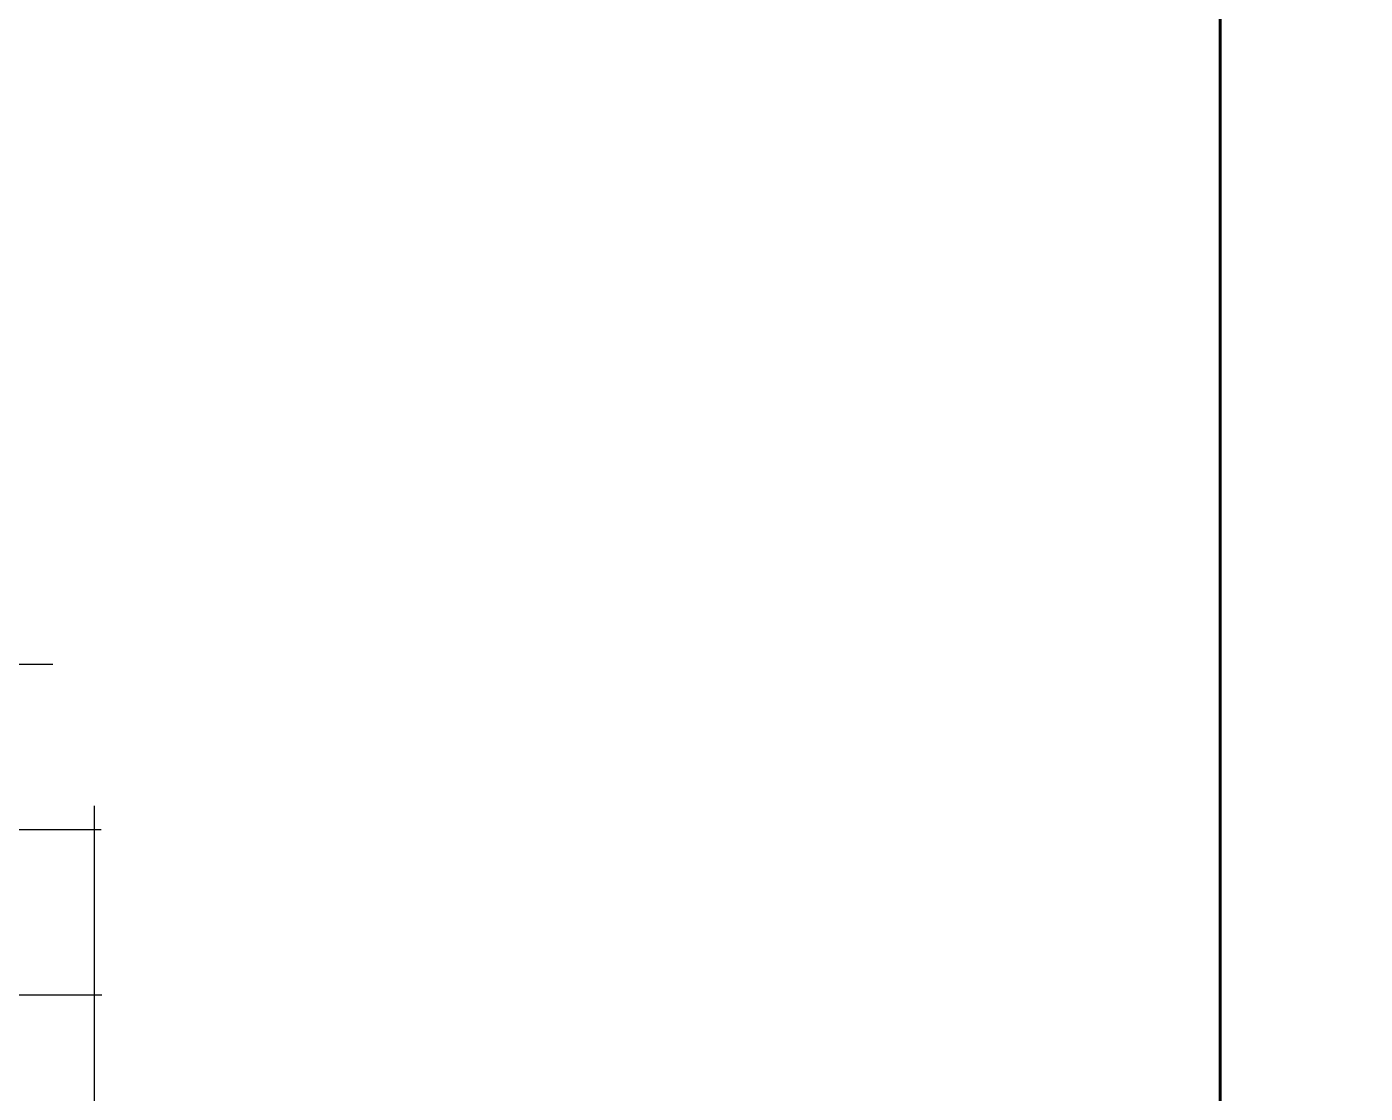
# Model space of a CAD drawing. Header units: millimetres. Extents: x 0 to 1680, y 0 to 594.
# Drawn here: x 676.48 to 696.73, y 496.01 to 512.14 of the extents above; entities that cross this region are included whole.
import ezdxf

# ---------------------------------------------------------------- set-up
doc = ezdxf.new("R2010")
doc.units = ezdxf.units.MM
doc.linetypes.add('K5LT32792', pattern=[0])
doc.layers.add('Системный слой', color=7, linetype='Continuous')

# ---------------------------------------------------------------- blocks, each defined once
blk = doc.blocks.new('U516')
at = {"layer": 'Системный слой', "color": 5, "linetype": 'K5LT32792', "lineweight": 60, "true_color": 0x0000ff}
blk.add_line((694.538, 525.777), (694.538, 481.777), dxfattribs=at)

msp = doc.modelspace()

# ---------------------------------------------------------------- hatches: boundary and pattern name
at = {"layer": 'Системный слой'}
h = msp.add_hatch(dxfattribs=at)
h.set_pattern_fill('', angle=90, style=0, pattern_type=0)
h.set_pattern_definition([(90, (0, 0), (-2.5, 2e-16), []), (180, (0, 0), (-3e-16, -2.5), [])])
h.paths.add_polyline_path([(662.43737, 503.05124), (662.43737, 499.05124), (662.49882, 498.5067), (662.59193, 497.96668), (662.71641, 497.43301), (662.87181, 496.90751), (663.05762, 496.39198), (663.27319, 495.88817), (663.5178, 495.39779), (663.7906, 494.92253), (664.09068, 494.464), (664.41701, 494.02376), (664.76847, 493.60332), (665.14386, 493.2041), (665.54192, 492.82747), (665.96127, 492.47471), (666.4005, 492.14703), (666.8581, 491.84553), (667.33252, 491.57126), (667.82213, 491.32514), (668.32527, 491.108), (668.84023, 490.92061), (669.36524, 490.76358), (669.89853, 490.63746), (670.43826, 490.54267), (670.98261, 490.47955), (671.52971, 490.44829), (672.0777, 490.44902), (672.57094, 490.47709), (676.57094, 490.47709), (676.82329, 490.49307), (677.07161, 490.54077), (677.31192, 490.61942), (677.54039, 490.72776), (677.75336, 490.86406), (677.94744, 491.02614), (678.11951, 491.21142), (678.26683, 491.41692), (678.38704, 491.63938), (678.47823, 491.87522), (678.53893, 492.12068), (678.56817, 492.37184), (678.57094, 492.47709), (678.57094, 496.47709), (678.37164, 496.55864), (678.1866, 496.6688), (678.01989, 496.80512), (677.8752, 496.96461), (677.7557, 497.14375), (677.66403, 497.33861), (677.60221, 497.54489), (677.57159, 497.75805), (677.57285, 497.97339), (677.60596, 498.18617), (677.6702, 498.39171), (677.76415, 498.58548), (677.88574, 498.76321), (677.9488, 498.83692), (675.7336, 506.36437), (675.04329, 505.93083), (674.33649, 505.5247), (673.6143, 505.14663), (672.87783, 504.79719), (672.12822, 504.47693), (671.36661, 504.18632), (670.59418, 503.92583), (669.81213, 503.69586), (669.02165, 503.49675), (668.22397, 503.32882), (667.42031, 503.19232), (666.61192, 503.08747), (665.80003, 503.01442), (664.9859, 502.97329), (664.17079, 502.96414), (663.35594, 502.98699), (662.54262, 503.0418)])

# ---------------------------------------------------------------- block references
msp.add_blockref('U516', (0, 0), dxfattribs=at)

doc.saveas('drawing.dxf')
